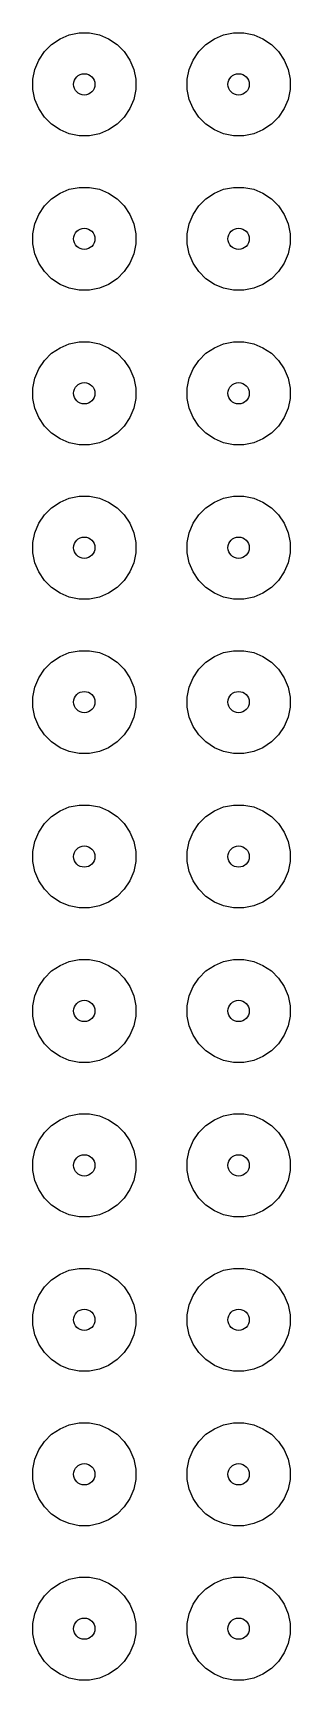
# Model space of a CAD drawing. Header units: inches. Extents: x -1.73 to 1.75, y 0.16 to 4.64.
# Drawn here: x -1.355 to -1.189, y 2.534 to 3.6 of the extents above; entities that cross this region are included whole.
import ezdxf

# ---------------------------------------------------------------- set-up
doc = ezdxf.new("R2010")
doc.units = ezdxf.units.IN
doc.header["$MEASUREMENT"] = 0
doc.layers.add('BLACK', color=250, linetype='CONTINUOUS')

msp = doc.modelspace()

# ---------------------------------------------------------------- linework, layer by layer
at = {"layer": 'BLACK', "linetype": 'CONTINUOUS'}
for p, q in [((-1.3431, 3.5928), (-1.3376, 3.5964)), ((-1.3376, 3.5964), (-1.3316, 3.599)), ((-1.3316, 3.599), (-1.3251, 3.6002)), ((-1.3251, 3.6002), (-1.3186, 3.6002)), ((-1.3186, 3.6002), (-1.3121, 3.599)), ((-1.3121, 3.599), (-1.3061, 3.5964)), ((-1.3061, 3.5964), (-1.3006, 3.5928)), ((-1.2431, 3.5928), (-1.2376, 3.5964)), ((-1.2376, 3.5964), (-1.2316, 3.599)), ((-1.2316, 3.599), (-1.2251, 3.6002)), ((-1.2251, 3.6002), (-1.2186, 3.6002)), ((-1.2186, 3.6002), (-1.2121, 3.599)), ((-1.2121, 3.599), (-1.2061, 3.5964)), ((-1.2061, 3.5964), (-1.2006, 3.5928)), ((-1.3514, 3.5827), (-1.3477, 3.5882)), ((-1.3477, 3.5882), (-1.3431, 3.5928)), ((-1.3006, 3.5928), (-1.296, 3.5882)), ((-1.296, 3.5882), (-1.2923, 3.5827)), ((-1.2514, 3.5827), (-1.2477, 3.5882)), ((-1.2477, 3.5882), (-1.2431, 3.5928)), ((-1.2006, 3.5928), (-1.196, 3.5882)), ((-1.196, 3.5882), (-1.1923, 3.5827)), ((-1.3552, 3.5702), (-1.3539, 3.5766)), ((-1.3539, 3.5766), (-1.3514, 3.5827)), ((-1.2923, 3.5827), (-1.2898, 3.5766)), ((-1.2898, 3.5766), (-1.2885, 3.5702)), ((-1.2552, 3.5702), (-1.2539, 3.5766)), ((-1.2539, 3.5766), (-1.2514, 3.5827)), ((-1.1923, 3.5827), (-1.1898, 3.5766)), ((-1.1898, 3.5766), (-1.1885, 3.5702)), ((-1.3552, 3.5636), (-1.3552, 3.5702)), ((-1.3539, 3.5572), (-1.3552, 3.5636)), ((-1.2885, 3.5636), (-1.2898, 3.5572)), ((-1.2885, 3.5702), (-1.2885, 3.5636)), ((-1.2552, 3.5636), (-1.2552, 3.5702)), ((-1.2539, 3.5572), (-1.2552, 3.5636)), ((-1.1885, 3.5636), (-1.1898, 3.5572)), ((-1.1885, 3.5702), (-1.1885, 3.5636)), ((-1.3514, 3.5512), (-1.3539, 3.5572)), ((-1.2898, 3.5572), (-1.2923, 3.5512)), ((-1.2514, 3.5512), (-1.2539, 3.5572)), ((-1.1898, 3.5572), (-1.1923, 3.5512)), ((-1.3477, 3.5457), (-1.3514, 3.5512)), ((-1.3431, 3.5411), (-1.3477, 3.5457)), ((-1.296, 3.5457), (-1.3006, 3.5411)), ((-1.2923, 3.5512), (-1.296, 3.5457)), ((-1.2477, 3.5457), (-1.2514, 3.5512)), ((-1.2431, 3.5411), (-1.2477, 3.5457)), ((-1.196, 3.5457), (-1.2006, 3.5411)), ((-1.1923, 3.5512), (-1.196, 3.5457)), ((-1.3376, 3.5374), (-1.3431, 3.5411)), ((-1.3316, 3.5349), (-1.3376, 3.5374)), ((-1.3251, 3.5336), (-1.3316, 3.5349)), ((-1.3186, 3.5336), (-1.3251, 3.5336)), ((-1.3121, 3.5349), (-1.3186, 3.5336)), ((-1.3061, 3.5374), (-1.3121, 3.5349)), ((-1.3006, 3.5411), (-1.3061, 3.5374)), ((-1.2376, 3.5374), (-1.2431, 3.5411)), ((-1.2316, 3.5349), (-1.2376, 3.5374)), ((-1.2251, 3.5336), (-1.2316, 3.5349)), ((-1.2186, 3.5336), (-1.2251, 3.5336)), ((-1.2121, 3.5349), (-1.2186, 3.5336)), ((-1.2061, 3.5374), (-1.2121, 3.5349)), ((-1.2006, 3.5411), (-1.2061, 3.5374)), ((-1.3376, 3.4964), (-1.3316, 3.499)), ((-1.3316, 3.499), (-1.3251, 3.5002)), ((-1.3251, 3.5002), (-1.3186, 3.5002)), ((-1.3186, 3.5002), (-1.3121, 3.499)), ((-1.3121, 3.499), (-1.3061, 3.4964)), ((-1.2376, 3.4964), (-1.2316, 3.499)), ((-1.2316, 3.499), (-1.2251, 3.5002)), ((-1.2251, 3.5002), (-1.2186, 3.5002)), ((-1.2186, 3.5002), (-1.2121, 3.499)), ((-1.2121, 3.499), (-1.2061, 3.4964)), ((-1.3514, 3.4827), (-1.3477, 3.4882)), ((-1.3477, 3.4882), (-1.3431, 3.4928)), ((-1.3431, 3.4928), (-1.3376, 3.4964)), ((-1.3061, 3.4964), (-1.3006, 3.4928)), ((-1.3006, 3.4928), (-1.296, 3.4882)), ((-1.296, 3.4882), (-1.2923, 3.4827)), ((-1.2514, 3.4827), (-1.2477, 3.4882)), ((-1.2477, 3.4882), (-1.2431, 3.4928)), ((-1.2431, 3.4928), (-1.2376, 3.4964)), ((-1.2061, 3.4964), (-1.2006, 3.4928)), ((-1.2006, 3.4928), (-1.196, 3.4882)), ((-1.196, 3.4882), (-1.1923, 3.4827)), ((-1.3539, 3.4766), (-1.3514, 3.4827)), ((-1.2923, 3.4827), (-1.2898, 3.4766)), ((-1.2539, 3.4766), (-1.2514, 3.4827)), ((-1.1923, 3.4827), (-1.1898, 3.4766)), ((-1.3552, 3.4702), (-1.3539, 3.4766)), ((-1.3552, 3.4636), (-1.3552, 3.4702)), ((-1.2898, 3.4766), (-1.2885, 3.4702)), ((-1.2885, 3.4702), (-1.2885, 3.4636)), ((-1.2552, 3.4702), (-1.2539, 3.4766)), ((-1.2552, 3.4636), (-1.2552, 3.4702)), ((-1.1898, 3.4766), (-1.1885, 3.4702)), ((-1.1885, 3.4702), (-1.1885, 3.4636)), ((-1.3539, 3.4572), (-1.3552, 3.4636)), ((-1.3514, 3.4512), (-1.3539, 3.4572)), ((-1.2898, 3.4572), (-1.2923, 3.4512)), ((-1.2885, 3.4636), (-1.2898, 3.4572)), ((-1.2539, 3.4572), (-1.2552, 3.4636)), ((-1.2514, 3.4512), (-1.2539, 3.4572)), ((-1.1898, 3.4572), (-1.1923, 3.4512)), ((-1.1885, 3.4636), (-1.1898, 3.4572)), ((-1.3477, 3.4457), (-1.3514, 3.4512)), ((-1.3431, 3.4411), (-1.3477, 3.4457)), ((-1.296, 3.4457), (-1.3006, 3.4411)), ((-1.2923, 3.4512), (-1.296, 3.4457)), ((-1.2477, 3.4457), (-1.2514, 3.4512)), ((-1.2431, 3.4411), (-1.2477, 3.4457)), ((-1.196, 3.4457), (-1.2006, 3.4411)), ((-1.1923, 3.4512), (-1.196, 3.4457)), ((-1.3376, 3.4374), (-1.3431, 3.4411)), ((-1.3316, 3.4349), (-1.3376, 3.4374)), ((-1.3251, 3.4336), (-1.3316, 3.4349)), ((-1.3121, 3.4349), (-1.3186, 3.4336)), ((-1.3061, 3.4374), (-1.3121, 3.4349)), ((-1.3006, 3.4411), (-1.3061, 3.4374)), ((-1.2376, 3.4374), (-1.2431, 3.4411)), ((-1.2316, 3.4349), (-1.2376, 3.4374)), ((-1.2251, 3.4336), (-1.2316, 3.4349)), ((-1.2121, 3.4349), (-1.2186, 3.4336)), ((-1.2061, 3.4374), (-1.2121, 3.4349)), ((-1.2006, 3.4411), (-1.2061, 3.4374)), ((-1.3186, 3.4336), (-1.3251, 3.4336)), ((-1.2186, 3.4336), (-1.2251, 3.4336)), ((-1.3477, 3.3882), (-1.3431, 3.3928)), ((-1.3431, 3.3928), (-1.3376, 3.3964)), ((-1.3376, 3.3964), (-1.3316, 3.399)), ((-1.3316, 3.399), (-1.3251, 3.4002)), ((-1.3251, 3.4002), (-1.3186, 3.4002)), ((-1.3186, 3.4002), (-1.3121, 3.399)), ((-1.3121, 3.399), (-1.3061, 3.3964)), ((-1.3061, 3.3964), (-1.3006, 3.3928)), ((-1.3006, 3.3928), (-1.296, 3.3882)), ((-1.2477, 3.3882), (-1.2431, 3.3928)), ((-1.2431, 3.3928), (-1.2376, 3.3964)), ((-1.2376, 3.3964), (-1.2316, 3.399)), ((-1.2316, 3.399), (-1.2251, 3.4002)), ((-1.2251, 3.4002), (-1.2186, 3.4002)), ((-1.2186, 3.4002), (-1.2121, 3.399)), ((-1.2121, 3.399), (-1.2061, 3.3964)), ((-1.2061, 3.3964), (-1.2006, 3.3928)), ((-1.2006, 3.3928), (-1.196, 3.3882)), ((-1.3539, 3.3766), (-1.3514, 3.3827)), ((-1.3514, 3.3827), (-1.3477, 3.3882)), ((-1.296, 3.3882), (-1.2923, 3.3827)), ((-1.2923, 3.3827), (-1.2898, 3.3766)), ((-1.2539, 3.3766), (-1.2514, 3.3827)), ((-1.2514, 3.3827), (-1.2477, 3.3882)), ((-1.196, 3.3882), (-1.1923, 3.3827)), ((-1.1923, 3.3827), (-1.1898, 3.3766)), ((-1.3552, 3.3702), (-1.3539, 3.3766)), ((-1.2898, 3.3766), (-1.2885, 3.3702)), ((-1.2552, 3.3702), (-1.2539, 3.3766)), ((-1.1898, 3.3766), (-1.1885, 3.3702)), ((-1.3552, 3.3636), (-1.3552, 3.3702)), ((-1.3539, 3.3572), (-1.3552, 3.3636)), ((-1.2885, 3.3636), (-1.2898, 3.3572)), ((-1.2885, 3.3702), (-1.2885, 3.3636)), ((-1.2552, 3.3636), (-1.2552, 3.3702)), ((-1.2539, 3.3572), (-1.2552, 3.3636)), ((-1.1885, 3.3636), (-1.1898, 3.3572)), ((-1.1885, 3.3702), (-1.1885, 3.3636)), ((-1.3514, 3.3512), (-1.3539, 3.3572)), ((-1.3477, 3.3457), (-1.3514, 3.3512)), ((-1.2923, 3.3512), (-1.296, 3.3457)), ((-1.2898, 3.3572), (-1.2923, 3.3512)), ((-1.2514, 3.3512), (-1.2539, 3.3572)), ((-1.2477, 3.3457), (-1.2514, 3.3512)), ((-1.1923, 3.3512), (-1.196, 3.3457)), ((-1.1898, 3.3572), (-1.1923, 3.3512)), ((-1.3431, 3.3411), (-1.3477, 3.3457)), ((-1.3376, 3.3374), (-1.3431, 3.3411)), ((-1.3006, 3.3411), (-1.3061, 3.3374)), ((-1.296, 3.3457), (-1.3006, 3.3411)), ((-1.2431, 3.3411), (-1.2477, 3.3457)), ((-1.2376, 3.3374), (-1.2431, 3.3411)), ((-1.2006, 3.3411), (-1.2061, 3.3374)), ((-1.196, 3.3457), (-1.2006, 3.3411)), ((-1.3316, 3.3349), (-1.3376, 3.3374)), ((-1.3251, 3.3336), (-1.3316, 3.3349)), ((-1.3186, 3.3336), (-1.3251, 3.3336)), ((-1.3121, 3.3349), (-1.3186, 3.3336)), ((-1.3061, 3.3374), (-1.3121, 3.3349)), ((-1.2316, 3.3349), (-1.2376, 3.3374)), ((-1.2251, 3.3336), (-1.2316, 3.3349)), ((-1.2186, 3.3336), (-1.2251, 3.3336)), ((-1.2121, 3.3349), (-1.2186, 3.3336)), ((-1.2061, 3.3374), (-1.2121, 3.3349)), ((-1.3431, 3.2928), (-1.3376, 3.2964)), ((-1.3376, 3.2964), (-1.3316, 3.299)), ((-1.3316, 3.299), (-1.3251, 3.3002)), ((-1.3251, 3.3002), (-1.3186, 3.3002)), ((-1.3186, 3.3002), (-1.3121, 3.299)), ((-1.3121, 3.299), (-1.3061, 3.2964)), ((-1.3061, 3.2964), (-1.3006, 3.2928)), ((-1.2431, 3.2928), (-1.2376, 3.2964)), ((-1.2376, 3.2964), (-1.2316, 3.299)), ((-1.2316, 3.299), (-1.2251, 3.3002)), ((-1.2251, 3.3002), (-1.2186, 3.3002)), ((-1.2186, 3.3002), (-1.2121, 3.299)), ((-1.2121, 3.299), (-1.2061, 3.2964)), ((-1.2061, 3.2964), (-1.2006, 3.2928)), ((-1.3514, 3.2827), (-1.3477, 3.2882)), ((-1.3477, 3.2882), (-1.3431, 3.2928)), ((-1.3006, 3.2928), (-1.296, 3.2882)), ((-1.296, 3.2882), (-1.2923, 3.2827)), ((-1.2514, 3.2827), (-1.2477, 3.2882)), ((-1.2477, 3.2882), (-1.2431, 3.2928)), ((-1.2006, 3.2928), (-1.196, 3.2882)), ((-1.196, 3.2882), (-1.1923, 3.2827)), ((-1.3552, 3.2702), (-1.3539, 3.2766)), ((-1.3539, 3.2766), (-1.3514, 3.2827)), ((-1.2923, 3.2827), (-1.2898, 3.2766)), ((-1.2898, 3.2766), (-1.2885, 3.2702)), ((-1.2552, 3.2702), (-1.2539, 3.2766)), ((-1.2539, 3.2766), (-1.2514, 3.2827)), ((-1.1923, 3.2827), (-1.1898, 3.2766)), ((-1.1898, 3.2766), (-1.1885, 3.2702)), ((-1.3552, 3.2636), (-1.3552, 3.2702)), ((-1.2885, 3.2702), (-1.2885, 3.2636)), ((-1.2552, 3.2636), (-1.2552, 3.2702)), ((-1.1885, 3.2702), (-1.1885, 3.2636)), ((-1.3539, 3.2572), (-1.3552, 3.2636)), ((-1.3514, 3.2512), (-1.3539, 3.2572)), ((-1.2898, 3.2572), (-1.2923, 3.2512)), ((-1.2885, 3.2636), (-1.2898, 3.2572)), ((-1.2539, 3.2572), (-1.2552, 3.2636)), ((-1.2514, 3.2512), (-1.2539, 3.2572)), ((-1.1898, 3.2572), (-1.1923, 3.2512)), ((-1.1885, 3.2636), (-1.1898, 3.2572)), ((-1.3477, 3.2457), (-1.3514, 3.2512)), ((-1.3431, 3.2411), (-1.3477, 3.2457)), ((-1.296, 3.2457), (-1.3006, 3.2411)), ((-1.2923, 3.2512), (-1.296, 3.2457)), ((-1.2477, 3.2457), (-1.2514, 3.2512)), ((-1.2431, 3.2411), (-1.2477, 3.2457)), ((-1.196, 3.2457), (-1.2006, 3.2411)), ((-1.1923, 3.2512), (-1.196, 3.2457)), ((-1.3376, 3.2374), (-1.3431, 3.2411)), ((-1.3316, 3.2349), (-1.3376, 3.2374)), ((-1.3251, 3.2336), (-1.3316, 3.2349)), ((-1.3186, 3.2336), (-1.3251, 3.2336)), ((-1.3121, 3.2349), (-1.3186, 3.2336)), ((-1.3061, 3.2374), (-1.3121, 3.2349)), ((-1.3006, 3.2411), (-1.3061, 3.2374)), ((-1.2376, 3.2374), (-1.2431, 3.2411)), ((-1.2316, 3.2349), (-1.2376, 3.2374)), ((-1.2251, 3.2336), (-1.2316, 3.2349)), ((-1.2186, 3.2336), (-1.2251, 3.2336)), ((-1.2121, 3.2349), (-1.2186, 3.2336)), ((-1.2061, 3.2374), (-1.2121, 3.2349)), ((-1.2006, 3.2411), (-1.2061, 3.2374)), ((-1.3316, 3.199), (-1.3251, 3.2002)), ((-1.3251, 3.2002), (-1.3186, 3.2002)), ((-1.3186, 3.2002), (-1.3121, 3.199)), ((-1.2316, 3.199), (-1.2251, 3.2002)), ((-1.2251, 3.2002), (-1.2186, 3.2002)), ((-1.2186, 3.2002), (-1.2121, 3.199)), ((-1.3477, 3.1882), (-1.3431, 3.1928)), ((-1.3431, 3.1928), (-1.3376, 3.1964)), ((-1.3376, 3.1964), (-1.3316, 3.199)), ((-1.3121, 3.199), (-1.3061, 3.1964)), ((-1.3061, 3.1964), (-1.3006, 3.1928)), ((-1.3006, 3.1928), (-1.296, 3.1882)), ((-1.2477, 3.1882), (-1.2431, 3.1928)), ((-1.2431, 3.1928), (-1.2376, 3.1964)), ((-1.2376, 3.1964), (-1.2316, 3.199)), ((-1.2121, 3.199), (-1.2061, 3.1964)), ((-1.2061, 3.1964), (-1.2006, 3.1928)), ((-1.2006, 3.1928), (-1.196, 3.1882)), ((-1.3539, 3.1766), (-1.3514, 3.1827)), ((-1.3514, 3.1827), (-1.3477, 3.1882)), ((-1.296, 3.1882), (-1.2923, 3.1827)), ((-1.2923, 3.1827), (-1.2898, 3.1766)), ((-1.2539, 3.1766), (-1.2514, 3.1827)), ((-1.2514, 3.1827), (-1.2477, 3.1882)), ((-1.196, 3.1882), (-1.1923, 3.1827)), ((-1.1923, 3.1827), (-1.1898, 3.1766)), ((-1.3552, 3.1702), (-1.3539, 3.1766)), ((-1.3552, 3.1636), (-1.3552, 3.1702)), ((-1.2898, 3.1766), (-1.2885, 3.1702)), ((-1.2885, 3.1702), (-1.2885, 3.1636)), ((-1.2552, 3.1702), (-1.2539, 3.1766)), ((-1.2552, 3.1636), (-1.2552, 3.1702)), ((-1.1898, 3.1766), (-1.1885, 3.1702)), ((-1.1885, 3.1702), (-1.1885, 3.1636)), ((-1.3539, 3.1572), (-1.3552, 3.1636)), ((-1.3514, 3.1512), (-1.3539, 3.1572)), ((-1.2898, 3.1572), (-1.2923, 3.1512)), ((-1.2885, 3.1636), (-1.2898, 3.1572)), ((-1.2539, 3.1572), (-1.2552, 3.1636)), ((-1.2514, 3.1512), (-1.2539, 3.1572)), ((-1.1898, 3.1572), (-1.1923, 3.1512)), ((-1.1885, 3.1636), (-1.1898, 3.1572)), ((-1.3477, 3.1457), (-1.3514, 3.1512)), ((-1.2923, 3.1512), (-1.296, 3.1457)), ((-1.2477, 3.1457), (-1.2514, 3.1512)), ((-1.1923, 3.1512), (-1.196, 3.1457)), ((-1.3431, 3.1411), (-1.3477, 3.1457)), ((-1.3376, 3.1374), (-1.3431, 3.1411)), ((-1.3316, 3.1349), (-1.3376, 3.1374)), ((-1.3061, 3.1374), (-1.3121, 3.1349)), ((-1.3006, 3.1411), (-1.3061, 3.1374)), ((-1.296, 3.1457), (-1.3006, 3.1411)), ((-1.2431, 3.1411), (-1.2477, 3.1457)), ((-1.2376, 3.1374), (-1.2431, 3.1411)), ((-1.2316, 3.1349), (-1.2376, 3.1374)), ((-1.2061, 3.1374), (-1.2121, 3.1349)), ((-1.2006, 3.1411), (-1.2061, 3.1374)), ((-1.196, 3.1457), (-1.2006, 3.1411)), ((-1.3251, 3.1336), (-1.3316, 3.1349)), ((-1.3186, 3.1336), (-1.3251, 3.1336)), ((-1.3121, 3.1349), (-1.3186, 3.1336)), ((-1.2251, 3.1336), (-1.2316, 3.1349)), ((-1.2186, 3.1336), (-1.2251, 3.1336)), ((-1.2121, 3.1349), (-1.2186, 3.1336)), ((-1.3431, 3.0928), (-1.3376, 3.0964)), ((-1.3376, 3.0964), (-1.3316, 3.099)), ((-1.3316, 3.099), (-1.3251, 3.1002)), ((-1.3251, 3.1002), (-1.3186, 3.1002)), ((-1.3186, 3.1002), (-1.3121, 3.099)), ((-1.3121, 3.099), (-1.3061, 3.0964)), ((-1.3061, 3.0964), (-1.3006, 3.0928)), ((-1.2431, 3.0928), (-1.2376, 3.0964)), ((-1.2376, 3.0964), (-1.2316, 3.099)), ((-1.2316, 3.099), (-1.2251, 3.1002)), ((-1.2251, 3.1002), (-1.2186, 3.1002)), ((-1.2186, 3.1002), (-1.2121, 3.099)), ((-1.2121, 3.099), (-1.2061, 3.0964)), ((-1.2061, 3.0964), (-1.2006, 3.0928)), ((-1.3539, 3.0766), (-1.3514, 3.0827)), ((-1.3514, 3.0827), (-1.3477, 3.0882)), ((-1.3477, 3.0882), (-1.3431, 3.0928)), ((-1.3006, 3.0928), (-1.296, 3.0882)), ((-1.296, 3.0882), (-1.2923, 3.0827)), ((-1.2923, 3.0827), (-1.2898, 3.0766)), ((-1.2539, 3.0766), (-1.2514, 3.0827)), ((-1.2514, 3.0827), (-1.2477, 3.0882)), ((-1.2477, 3.0882), (-1.2431, 3.0928)), ((-1.2006, 3.0928), (-1.196, 3.0882)), ((-1.196, 3.0882), (-1.1923, 3.0827)), ((-1.1923, 3.0827), (-1.1898, 3.0766)), ((-1.3552, 3.0702), (-1.3539, 3.0766)), ((-1.2898, 3.0766), (-1.2885, 3.0702)), ((-1.2552, 3.0702), (-1.2539, 3.0766)), ((-1.1898, 3.0766), (-1.1885, 3.0702)), ((-1.3552, 3.0636), (-1.3552, 3.0702)), ((-1.3539, 3.0572), (-1.3552, 3.0636)), ((-1.2885, 3.0636), (-1.2898, 3.0572)), ((-1.2885, 3.0702), (-1.2885, 3.0636)), ((-1.2552, 3.0636), (-1.2552, 3.0702)), ((-1.2539, 3.0572), (-1.2552, 3.0636)), ((-1.1885, 3.0636), (-1.1898, 3.0572)), ((-1.1885, 3.0702), (-1.1885, 3.0636)), ((-1.3514, 3.0512), (-1.3539, 3.0572)), ((-1.3477, 3.0457), (-1.3514, 3.0512)), ((-1.2923, 3.0512), (-1.296, 3.0457)), ((-1.2898, 3.0572), (-1.2923, 3.0512)), ((-1.2514, 3.0512), (-1.2539, 3.0572)), ((-1.2477, 3.0457), (-1.2514, 3.0512)), ((-1.1923, 3.0512), (-1.196, 3.0457)), ((-1.1898, 3.0572), (-1.1923, 3.0512)), ((-1.3431, 3.0411), (-1.3477, 3.0457)), ((-1.3376, 3.0374), (-1.3431, 3.0411)), ((-1.3006, 3.0411), (-1.3061, 3.0374)), ((-1.296, 3.0457), (-1.3006, 3.0411)), ((-1.2431, 3.0411), (-1.2477, 3.0457)), ((-1.2376, 3.0374), (-1.2431, 3.0411)), ((-1.2006, 3.0411), (-1.2061, 3.0374)), ((-1.196, 3.0457), (-1.2006, 3.0411)), ((-1.3316, 3.0349), (-1.3376, 3.0374)), ((-1.3251, 3.0336), (-1.3316, 3.0349)), ((-1.3186, 3.0336), (-1.3251, 3.0336)), ((-1.3121, 3.0349), (-1.3186, 3.0336)), ((-1.3061, 3.0374), (-1.3121, 3.0349)), ((-1.2316, 3.0349), (-1.2376, 3.0374)), ((-1.2251, 3.0336), (-1.2316, 3.0349)), ((-1.2186, 3.0336), (-1.2251, 3.0336)), ((-1.2121, 3.0349), (-1.2186, 3.0336)), ((-1.2061, 3.0374), (-1.2121, 3.0349)), ((-1.3376, 2.9964), (-1.3316, 2.999)), ((-1.3316, 2.999), (-1.3251, 3.0002)), ((-1.3251, 3.0002), (-1.3186, 3.0002)), ((-1.3186, 3.0002), (-1.3121, 2.999)), ((-1.3121, 2.999), (-1.3061, 2.9964)), ((-1.2376, 2.9964), (-1.2316, 2.999)), ((-1.2316, 2.999), (-1.2251, 3.0002)), ((-1.2251, 3.0002), (-1.2186, 3.0002)), ((-1.2186, 3.0002), (-1.2121, 2.999)), ((-1.2121, 2.999), (-1.2061, 2.9964)), ((-1.3514, 2.9827), (-1.3477, 2.9882)), ((-1.3477, 2.9882), (-1.3431, 2.9928)), ((-1.3431, 2.9928), (-1.3376, 2.9964)), ((-1.3061, 2.9964), (-1.3006, 2.9928)), ((-1.3006, 2.9928), (-1.296, 2.9882)), ((-1.296, 2.9882), (-1.2923, 2.9827)), ((-1.2514, 2.9827), (-1.2477, 2.9882)), ((-1.2477, 2.9882), (-1.2431, 2.9928)), ((-1.2431, 2.9928), (-1.2376, 2.9964)), ((-1.2061, 2.9964), (-1.2006, 2.9928)), ((-1.2006, 2.9928), (-1.196, 2.9882)), ((-1.196, 2.9882), (-1.1923, 2.9827)), ((-1.3552, 2.9702), (-1.3539, 2.9766)), ((-1.3539, 2.9766), (-1.3514, 2.9827)), ((-1.2923, 2.9827), (-1.2898, 2.9766)), ((-1.2898, 2.9766), (-1.2885, 2.9702)), ((-1.2552, 2.9702), (-1.2539, 2.9766)), ((-1.2539, 2.9766), (-1.2514, 2.9827)), ((-1.1923, 2.9827), (-1.1898, 2.9766)), ((-1.1898, 2.9766), (-1.1885, 2.9702)), ((-1.3552, 2.9636), (-1.3552, 2.9702)), ((-1.2885, 2.9702), (-1.2885, 2.9636)), ((-1.2552, 2.9636), (-1.2552, 2.9702)), ((-1.1885, 2.9702), (-1.1885, 2.9636)), ((-1.3539, 2.9572), (-1.3552, 2.9636)), ((-1.3514, 2.9512), (-1.3539, 2.9572)), ((-1.2898, 2.9572), (-1.2923, 2.9512)), ((-1.2885, 2.9636), (-1.2898, 2.9572)), ((-1.2539, 2.9572), (-1.2552, 2.9636)), ((-1.2514, 2.9512), (-1.2539, 2.9572)), ((-1.1898, 2.9572), (-1.1923, 2.9512)), ((-1.1885, 2.9636), (-1.1898, 2.9572)), ((-1.3477, 2.9457), (-1.3514, 2.9512)), ((-1.3431, 2.9411), (-1.3477, 2.9457)), ((-1.296, 2.9457), (-1.3006, 2.9411)), ((-1.2923, 2.9512), (-1.296, 2.9457)), ((-1.2477, 2.9457), (-1.2514, 2.9512)), ((-1.2431, 2.9411), (-1.2477, 2.9457)), ((-1.196, 2.9457), (-1.2006, 2.9411)), ((-1.1923, 2.9512), (-1.196, 2.9457)), ((-1.3376, 2.9374), (-1.3431, 2.9411)), ((-1.3316, 2.9349), (-1.3376, 2.9374)), ((-1.3251, 2.9336), (-1.3316, 2.9349)), ((-1.3186, 2.9336), (-1.3251, 2.9336)), ((-1.3121, 2.9349), (-1.3186, 2.9336)), ((-1.3061, 2.9374), (-1.3121, 2.9349)), ((-1.3006, 2.9411), (-1.3061, 2.9374)), ((-1.2376, 2.9374), (-1.2431, 2.9411)), ((-1.2316, 2.9349), (-1.2376, 2.9374)), ((-1.2251, 2.9336), (-1.2316, 2.9349)), ((-1.2186, 2.9336), (-1.2251, 2.9336)), ((-1.2121, 2.9349), (-1.2186, 2.9336)), ((-1.2061, 2.9374), (-1.2121, 2.9349)), ((-1.2006, 2.9411), (-1.2061, 2.9374)), ((-1.3477, 2.8882), (-1.3431, 2.8928)), ((-1.3431, 2.8928), (-1.3376, 2.8964)), ((-1.3376, 2.8964), (-1.3316, 2.899)), ((-1.3316, 2.899), (-1.3251, 2.9002)), ((-1.3251, 2.9002), (-1.3186, 2.9002)), ((-1.3186, 2.9002), (-1.3121, 2.899)), ((-1.3121, 2.899), (-1.3061, 2.8964)), ((-1.3061, 2.8964), (-1.3006, 2.8928)), ((-1.3006, 2.8928), (-1.296, 2.8882)), ((-1.2477, 2.8882), (-1.2431, 2.8928)), ((-1.2431, 2.8928), (-1.2376, 2.8964)), ((-1.2376, 2.8964), (-1.2316, 2.899)), ((-1.2316, 2.899), (-1.2251, 2.9002)), ((-1.2251, 2.9002), (-1.2186, 2.9002)), ((-1.2186, 2.9002), (-1.2121, 2.899)), ((-1.2121, 2.899), (-1.2061, 2.8964)), ((-1.2061, 2.8964), (-1.2006, 2.8928)), ((-1.2006, 2.8928), (-1.196, 2.8882)), ((-1.3539, 2.8766), (-1.3514, 2.8827)), ((-1.3514, 2.8827), (-1.3477, 2.8882)), ((-1.296, 2.8882), (-1.2923, 2.8827)), ((-1.2923, 2.8827), (-1.2898, 2.8766)), ((-1.2539, 2.8766), (-1.2514, 2.8827)), ((-1.2514, 2.8827), (-1.2477, 2.8882)), ((-1.196, 2.8882), (-1.1923, 2.8827)), ((-1.1923, 2.8827), (-1.1898, 2.8766)), ((-1.3552, 2.8702), (-1.3539, 2.8766)), ((-1.3552, 2.8636), (-1.3552, 2.8702)), ((-1.2898, 2.8766), (-1.2885, 2.8702)), ((-1.2885, 2.8702), (-1.2885, 2.8636)), ((-1.2552, 2.8702), (-1.2539, 2.8766)), ((-1.2552, 2.8636), (-1.2552, 2.8702)), ((-1.1898, 2.8766), (-1.1885, 2.8702)), ((-1.1885, 2.8702), (-1.1885, 2.8636)), ((-1.3539, 2.8572), (-1.3552, 2.8636)), ((-1.2885, 2.8636), (-1.2898, 2.8572)), ((-1.2539, 2.8572), (-1.2552, 2.8636)), ((-1.1885, 2.8636), (-1.1898, 2.8572)), ((-1.3514, 2.8512), (-1.3539, 2.8572)), ((-1.3477, 2.8457), (-1.3514, 2.8512)), ((-1.2923, 2.8512), (-1.296, 2.8457)), ((-1.2898, 2.8572), (-1.2923, 2.8512)), ((-1.2514, 2.8512), (-1.2539, 2.8572)), ((-1.2477, 2.8457), (-1.2514, 2.8512)), ((-1.1923, 2.8512), (-1.196, 2.8457)), ((-1.1898, 2.8572), (-1.1923, 2.8512)), ((-1.3431, 2.8411), (-1.3477, 2.8457)), ((-1.3376, 2.8374), (-1.3431, 2.8411)), ((-1.3316, 2.8349), (-1.3376, 2.8374)), ((-1.3061, 2.8374), (-1.3121, 2.8349)), ((-1.3006, 2.8411), (-1.3061, 2.8374)), ((-1.296, 2.8457), (-1.3006, 2.8411)), ((-1.2431, 2.8411), (-1.2477, 2.8457)), ((-1.2376, 2.8374), (-1.2431, 2.8411)), ((-1.2316, 2.8349), (-1.2376, 2.8374)), ((-1.2061, 2.8374), (-1.2121, 2.8349)), ((-1.2006, 2.8411), (-1.2061, 2.8374)), ((-1.196, 2.8457), (-1.2006, 2.8411)), ((-1.3251, 2.8336), (-1.3316, 2.8349)), ((-1.3186, 2.8336), (-1.3251, 2.8336)), ((-1.3121, 2.8349), (-1.3186, 2.8336)), ((-1.2251, 2.8336), (-1.2316, 2.8349)), ((-1.2186, 2.8336), (-1.2251, 2.8336)), ((-1.2121, 2.8349), (-1.2186, 2.8336)), ((-1.3431, 2.7928), (-1.3376, 2.7964)), ((-1.3376, 2.7964), (-1.3316, 2.799)), ((-1.3316, 2.799), (-1.3251, 2.8002)), ((-1.3251, 2.8002), (-1.3186, 2.8002)), ((-1.3186, 2.8002), (-1.3121, 2.799)), ((-1.3121, 2.799), (-1.3061, 2.7964)), ((-1.3061, 2.7964), (-1.3006, 2.7928)), ((-1.2431, 2.7928), (-1.2376, 2.7964)), ((-1.2376, 2.7964), (-1.2316, 2.799)), ((-1.2316, 2.799), (-1.2251, 2.8002)), ((-1.2251, 2.8002), (-1.2186, 2.8002)), ((-1.2186, 2.8002), (-1.2121, 2.799)), ((-1.2121, 2.799), (-1.2061, 2.7964)), ((-1.2061, 2.7964), (-1.2006, 2.7928)), ((-1.3514, 2.7827), (-1.3477, 2.7882)), ((-1.3477, 2.7882), (-1.3431, 2.7928)), ((-1.3006, 2.7928), (-1.296, 2.7882)), ((-1.296, 2.7882), (-1.2923, 2.7827)), ((-1.2514, 2.7827), (-1.2477, 2.7882)), ((-1.2477, 2.7882), (-1.2431, 2.7928)), ((-1.2006, 2.7928), (-1.196, 2.7882)), ((-1.196, 2.7882), (-1.1923, 2.7827)), ((-1.3552, 2.7702), (-1.3539, 2.7766)), ((-1.3539, 2.7766), (-1.3514, 2.7827)), ((-1.2923, 2.7827), (-1.2898, 2.7766)), ((-1.2898, 2.7766), (-1.2885, 2.7702)), ((-1.2552, 2.7702), (-1.2539, 2.7766)), ((-1.2539, 2.7766), (-1.2514, 2.7827)), ((-1.1923, 2.7827), (-1.1898, 2.7766)), ((-1.1898, 2.7766), (-1.1885, 2.7702)), ((-1.3552, 2.7636), (-1.3552, 2.7702)), ((-1.3539, 2.7572), (-1.3552, 2.7636)), ((-1.2885, 2.7636), (-1.2898, 2.7572)), ((-1.2885, 2.7702), (-1.2885, 2.7636)), ((-1.2552, 2.7636), (-1.2552, 2.7702)), ((-1.2539, 2.7572), (-1.2552, 2.7636)), ((-1.1885, 2.7636), (-1.1898, 2.7572)), ((-1.1885, 2.7702), (-1.1885, 2.7636)), ((-1.3514, 2.7512), (-1.3539, 2.7572)), ((-1.2898, 2.7572), (-1.2923, 2.7512)), ((-1.2514, 2.7512), (-1.2539, 2.7572)), ((-1.1898, 2.7572), (-1.1923, 2.7512)), ((-1.3477, 2.7457), (-1.3514, 2.7512)), ((-1.3431, 2.7411), (-1.3477, 2.7457)), ((-1.296, 2.7457), (-1.3006, 2.7411)), ((-1.2923, 2.7512), (-1.296, 2.7457)), ((-1.2477, 2.7457), (-1.2514, 2.7512)), ((-1.2431, 2.7411), (-1.2477, 2.7457)), ((-1.196, 2.7457), (-1.2006, 2.7411)), ((-1.1923, 2.7512), (-1.196, 2.7457)), ((-1.3376, 2.7374), (-1.3431, 2.7411)), ((-1.3316, 2.7349), (-1.3376, 2.7374)), ((-1.3251, 2.7336), (-1.3316, 2.7349)), ((-1.3186, 2.7336), (-1.3251, 2.7336)), ((-1.3121, 2.7349), (-1.3186, 2.7336)), ((-1.3061, 2.7374), (-1.3121, 2.7349)), ((-1.3006, 2.7411), (-1.3061, 2.7374)), ((-1.2376, 2.7374), (-1.2431, 2.7411)), ((-1.2316, 2.7349), (-1.2376, 2.7374)), ((-1.2251, 2.7336), (-1.2316, 2.7349)), ((-1.2186, 2.7336), (-1.2251, 2.7336)), ((-1.2121, 2.7349), (-1.2186, 2.7336)), ((-1.2061, 2.7374), (-1.2121, 2.7349)), ((-1.2006, 2.7411), (-1.2061, 2.7374)), ((-1.3376, 2.6964), (-1.3316, 2.699)), ((-1.3316, 2.699), (-1.3251, 2.7002)), ((-1.3251, 2.7002), (-1.3186, 2.7002)), ((-1.3186, 2.7002), (-1.3121, 2.699)), ((-1.3121, 2.699), (-1.3061, 2.6964)), ((-1.2376, 2.6964), (-1.2316, 2.699)), ((-1.2316, 2.699), (-1.2251, 2.7002)), ((-1.2251, 2.7002), (-1.2186, 2.7002)), ((-1.2186, 2.7002), (-1.2121, 2.699)), ((-1.2121, 2.699), (-1.2061, 2.6964)), ((-1.3514, 2.6827), (-1.3477, 2.6882)), ((-1.3477, 2.6882), (-1.3431, 2.6928)), ((-1.3431, 2.6928), (-1.3376, 2.6964)), ((-1.3061, 2.6964), (-1.3006, 2.6928)), ((-1.3006, 2.6928), (-1.296, 2.6882)), ((-1.296, 2.6882), (-1.2923, 2.6827)), ((-1.2514, 2.6827), (-1.2477, 2.6882)), ((-1.2477, 2.6882), (-1.2431, 2.6928)), ((-1.2431, 2.6928), (-1.2376, 2.6964)), ((-1.2061, 2.6964), (-1.2006, 2.6928)), ((-1.2006, 2.6928), (-1.196, 2.6882)), ((-1.196, 2.6882), (-1.1923, 2.6827)), ((-1.3539, 2.6766), (-1.3514, 2.6827)), ((-1.2923, 2.6827), (-1.2898, 2.6766)), ((-1.2539, 2.6766), (-1.2514, 2.6827)), ((-1.1923, 2.6827), (-1.1898, 2.6766)), ((-1.3552, 2.6702), (-1.3539, 2.6766)), ((-1.3552, 2.6636), (-1.3552, 2.6702)), ((-1.2898, 2.6766), (-1.2885, 2.6702)), ((-1.2885, 2.6702), (-1.2885, 2.6636)), ((-1.2552, 2.6702), (-1.2539, 2.6766)), ((-1.2552, 2.6636), (-1.2552, 2.6702)), ((-1.1898, 2.6766), (-1.1885, 2.6702)), ((-1.1885, 2.6702), (-1.1885, 2.6636)), ((-1.3539, 2.6572), (-1.3552, 2.6636)), ((-1.3514, 2.6512), (-1.3539, 2.6572)), ((-1.2898, 2.6572), (-1.2923, 2.6512)), ((-1.2885, 2.6636), (-1.2898, 2.6572)), ((-1.2539, 2.6572), (-1.2552, 2.6636)), ((-1.2514, 2.6512), (-1.2539, 2.6572)), ((-1.1898, 2.6572), (-1.1923, 2.6512)), ((-1.1885, 2.6636), (-1.1898, 2.6572)), ((-1.3477, 2.6457), (-1.3514, 2.6512)), ((-1.3431, 2.6411), (-1.3477, 2.6457)), ((-1.296, 2.6457), (-1.3006, 2.6411)), ((-1.2923, 2.6512), (-1.296, 2.6457)), ((-1.2477, 2.6457), (-1.2514, 2.6512)), ((-1.2431, 2.6411), (-1.2477, 2.6457)), ((-1.196, 2.6457), (-1.2006, 2.6411)), ((-1.1923, 2.6512), (-1.196, 2.6457)), ((-1.3376, 2.6374), (-1.3431, 2.6411)), ((-1.3316, 2.6349), (-1.3376, 2.6374)), ((-1.3251, 2.6336), (-1.3316, 2.6349)), ((-1.3121, 2.6349), (-1.3186, 2.6336)), ((-1.3061, 2.6374), (-1.3121, 2.6349)), ((-1.3006, 2.6411), (-1.3061, 2.6374)), ((-1.2376, 2.6374), (-1.2431, 2.6411)), ((-1.2316, 2.6349), (-1.2376, 2.6374)), ((-1.2251, 2.6336), (-1.2316, 2.6349)), ((-1.2121, 2.6349), (-1.2186, 2.6336)), ((-1.2061, 2.6374), (-1.2121, 2.6349)), ((-1.2006, 2.6411), (-1.2061, 2.6374)), ((-1.3186, 2.6336), (-1.3251, 2.6336)), ((-1.2186, 2.6336), (-1.2251, 2.6336)), ((-1.3477, 2.5882), (-1.3431, 2.5928)), ((-1.3431, 2.5928), (-1.3376, 2.5964)), ((-1.3376, 2.5964), (-1.3316, 2.599)), ((-1.3316, 2.599), (-1.3251, 2.6002)), ((-1.3251, 2.6002), (-1.3186, 2.6002)), ((-1.3186, 2.6002), (-1.3121, 2.599)), ((-1.3121, 2.599), (-1.3061, 2.5964)), ((-1.3061, 2.5964), (-1.3006, 2.5928)), ((-1.3006, 2.5928), (-1.296, 2.5882)), ((-1.2477, 2.5882), (-1.2431, 2.5928)), ((-1.2431, 2.5928), (-1.2376, 2.5964)), ((-1.2376, 2.5964), (-1.2316, 2.599)), ((-1.2316, 2.599), (-1.2251, 2.6002)), ((-1.2251, 2.6002), (-1.2186, 2.6002)), ((-1.2186, 2.6002), (-1.2121, 2.599)), ((-1.2121, 2.599), (-1.2061, 2.5964)), ((-1.2061, 2.5964), (-1.2006, 2.5928)), ((-1.2006, 2.5928), (-1.196, 2.5882)), ((-1.3539, 2.5766), (-1.3514, 2.5827)), ((-1.3514, 2.5827), (-1.3477, 2.5882)), ((-1.296, 2.5882), (-1.2923, 2.5827)), ((-1.2923, 2.5827), (-1.2898, 2.5766)), ((-1.2539, 2.5766), (-1.2514, 2.5827)), ((-1.2514, 2.5827), (-1.2477, 2.5882)), ((-1.196, 2.5882), (-1.1923, 2.5827)), ((-1.1923, 2.5827), (-1.1898, 2.5766)), ((-1.3552, 2.5702), (-1.3539, 2.5766)), ((-1.2898, 2.5766), (-1.2885, 2.5702)), ((-1.2552, 2.5702), (-1.2539, 2.5766)), ((-1.1898, 2.5766), (-1.1885, 2.5702)), ((-1.3552, 2.5636), (-1.3552, 2.5702)), ((-1.3539, 2.5572), (-1.3552, 2.5636)), ((-1.2885, 2.5636), (-1.2898, 2.5572)), ((-1.2885, 2.5702), (-1.2885, 2.5636)), ((-1.2552, 2.5636), (-1.2552, 2.5702)), ((-1.2539, 2.5572), (-1.2552, 2.5636)), ((-1.1885, 2.5636), (-1.1898, 2.5572)), ((-1.1885, 2.5702), (-1.1885, 2.5636)), ((-1.3514, 2.5512), (-1.3539, 2.5572)), ((-1.3477, 2.5457), (-1.3514, 2.5512)), ((-1.2923, 2.5512), (-1.296, 2.5457)), ((-1.2898, 2.5572), (-1.2923, 2.5512)), ((-1.2514, 2.5512), (-1.2539, 2.5572)), ((-1.2477, 2.5457), (-1.2514, 2.5512)), ((-1.1923, 2.5512), (-1.196, 2.5457)), ((-1.1898, 2.5572), (-1.1923, 2.5512)), ((-1.3431, 2.5411), (-1.3477, 2.5457)), ((-1.3376, 2.5374), (-1.3431, 2.5411)), ((-1.3006, 2.5411), (-1.3061, 2.5374)), ((-1.296, 2.5457), (-1.3006, 2.5411)), ((-1.2431, 2.5411), (-1.2477, 2.5457)), ((-1.2376, 2.5374), (-1.2431, 2.5411)), ((-1.2006, 2.5411), (-1.2061, 2.5374)), ((-1.196, 2.5457), (-1.2006, 2.5411)), ((-1.3316, 2.5349), (-1.3376, 2.5374)), ((-1.3251, 2.5336), (-1.3316, 2.5349)), ((-1.3186, 2.5336), (-1.3251, 2.5336)), ((-1.3121, 2.5349), (-1.3186, 2.5336)), ((-1.3061, 2.5374), (-1.3121, 2.5349)), ((-1.2316, 2.5349), (-1.2376, 2.5374)), ((-1.2251, 2.5336), (-1.2316, 2.5349)), ((-1.2186, 2.5336), (-1.2251, 2.5336)), ((-1.2121, 2.5349), (-1.2186, 2.5336)), ((-1.2061, 2.5374), (-1.2121, 2.5349))]:
    msp.add_line(p, q, dxfattribs=at)
at = {"layer": 'BLACK'}
for centre in [(-1.3219, 3.5669), (-1.2219, 3.5669), (-1.3219, 3.4669), (-1.2219, 3.4669), (-1.3219, 3.3669), (-1.2219, 3.3669), (-1.3219, 3.2669), (-1.2219, 3.2669), (-1.3219, 3.1669), (-1.2219, 3.1669), (-1.3219, 3.0669), (-1.2219, 3.0669), (-1.3219, 2.9669), (-1.2219, 2.9669), (-1.3219, 2.8669), (-1.2219, 2.8669), (-1.3219, 2.7669), (-1.2219, 2.7669), (-1.3219, 2.6669), (-1.2219, 2.6669), (-1.3219, 2.5669), (-1.2219, 2.5669)]:
    msp.add_circle(centre, 0.00689, dxfattribs=at)
at = {"layer": 'WHITE'}
for centre in [(-1.3219, 3.5669), (-1.2219, 3.5669), (-1.3219, 3.4669), (-1.2219, 3.4669), (-1.3219, 3.3669), (-1.2219, 3.3669), (-1.3219, 3.2669), (-1.2219, 3.2669), (-1.3219, 3.1669), (-1.2219, 3.1669), (-1.3219, 3.0669), (-1.2219, 3.0669), (-1.3219, 2.9669), (-1.2219, 2.9669), (-1.3219, 2.8669), (-1.2219, 2.8669), (-1.3219, 2.7669), (-1.2219, 2.7669), (-1.3219, 2.6669), (-1.2219, 2.6669), (-1.3219, 2.5669), (-1.2219, 2.5669)]:
    msp.add_circle(centre, 0.00689, dxfattribs=at)

doc.saveas('drawing.dxf')
